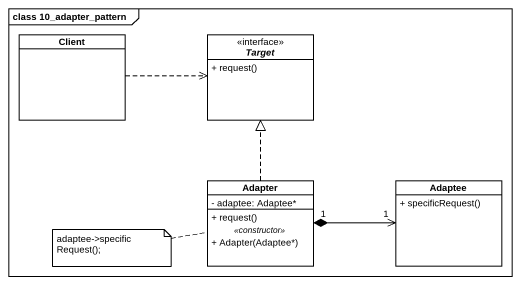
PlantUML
@startuml
mainframe class 10_adapter_pattern
hide circle
hide empty members
skinparam classAttributeIconSize 0
class Client
interface Target {
  + request()
}
class Adapter {
  - adaptee: Adaptee*
  --
  + request()
  .. <<constructor>> ..
  + Adapter(Adaptee*)
}
class Adaptee {
  + specificRequest()
}
Client .right.> Target
Adapter .up.|> Target
Adaptee "1" <-left-* "1" Adapter
note left of Adapter : adaptee->specificRequest();
@enduml
